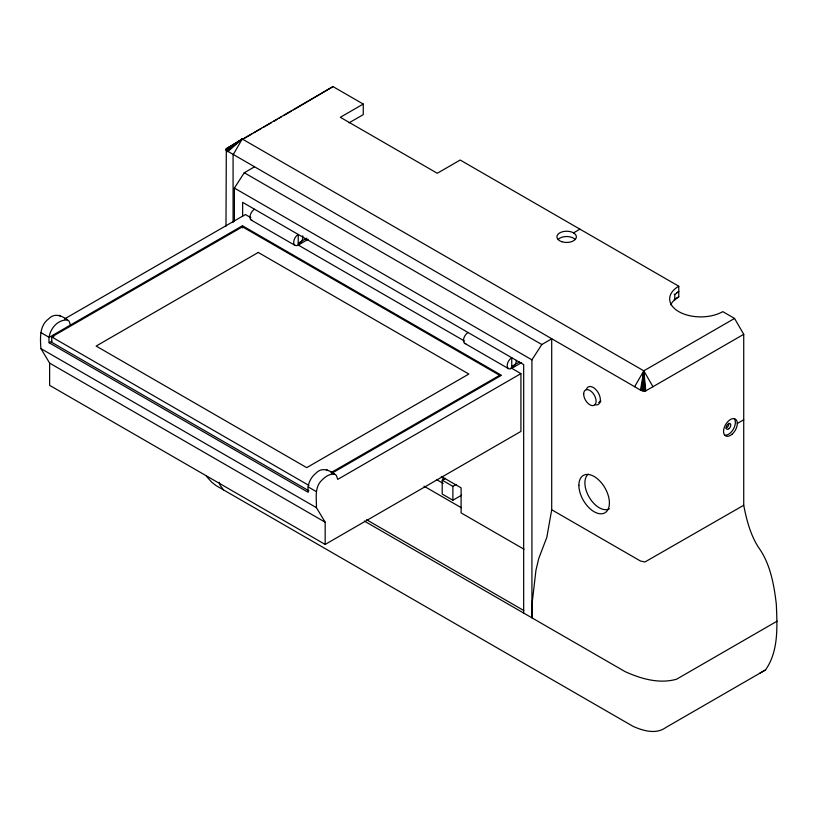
<?xml version="1.0" encoding="UTF-8"?>
<svg xmlns="http://www.w3.org/2000/svg" width="818" height="818" viewBox="0 0 818 818"><rect width="100%" height="100%" fill="white"/><g stroke="black" fill="none" stroke-linecap="round" stroke-linejoin="round"><path stroke-width="1.23" d="M349.061 122.833L363.253 114.643L363.253 104.06L332.998 86.596L226.32 148.692L225.983 226.31M363.253 104.06L340.329 117.291L437.282 173.263L460.197 160.031L678.776 286.228A31.115 17.965 0 0 0 678.776 311.627A31.115 17.965 0 0 0 722.775 311.627L734.554 318.437L743.726 334.306L743.726 505.258C746.507 519.716 750.3 534.379 758.214 546.956C770.28 563.479 773.951 584.256 776.313 604.124C777.223 626.148 778.828 651.056 765.495 669.962L665.842 727.499C656.108 734.676 643.05 730.801 633.02 726.323L215.962 485.544L211.678 482.139L206.433 476.27M743.726 334.306L645.78 390.861L642.774 390.881L643.807 370.83L734.554 318.437M642.774 390.881L641.609 390.554L643.807 370.83L242.24 138.988L226.003 149.173M551.7 509.767L546.823 537.324L538.796 558.367L535.954 570.197L532.395 600.974L531.925 617.835L531.925 359.848L541.813 344.531L551.7 338.826L551.7 509.767L640.474 561.025L644.942 561.986L743.726 505.258M510.964 367.865L520.923 373.611L520.923 431.413L325.165 544.43L325.165 522.201L49.632 363.12L40.9 348.58C40.235 338.233 39.223 325.605 48.804 318.744C54.98 312.169 63.18 316.269 69.039 321.065L70.471 325.053M67.342 320.053C56.125 319.327 47.352 332.169 49.152 342.752L308.181 492.303C307.077 484.941 310.329 477.64 316.085 473.06C322.272 466.485 330.472 470.585 336.321 475.381L337.752 479.368L520.923 373.611M325.165 522.201L316.433 507.661C316.617 498.438 314.255 487.436 321.76 480.268C325.073 476.894 329.603 473.346 334.634 474.368M641.609 390.554L640.474 390.074L643.807 370.83L652.968 386.709M640.474 390.074L226.279 150.42L225.983 149.766L242.24 138.988L233.079 154.868L233.079 222.486M634.635 386.709L643.807 370.83L645.78 390.861M234.388 221.269L234.388 188.068L244.275 172.751L254.163 167.046M227.67 151.749L242.24 138.988L226.279 150.42M226.852 151.095L242.24 138.988M678.776 286.228L678.776 296.811L674.185 299.46L674.789 299.807L674.789 294.592L678.776 291.515L676.936 292.578M678.776 296.811L673.827 300.533A31.115 17.965 0 0 0 670.719 304.869M332.998 86.596L293.447 109.929M226.32 148.692L241.719 139.796M243.928 138.518L251.627 134.07M253.825 132.802L261.535 128.354M263.733 127.087L271.443 122.639M273.641 121.371L276.944 119.459M279.142 118.191L281.341 116.923M283.549 115.645L291.249 111.197M64.418 319.01L245.39 214.531L250.922 217.731M331.709 473.325L501.485 375.309L242.455 225.758L49.152 337.353L40.9 332.589M308.918 490.82L51.718 342.333L51.718 336.934L242.455 226.811L499.655 375.309L330.973 472.692M49.152 342.752L51.902 341.167M298.233 243.14L306.873 238.15M308.1 239.357L298.233 245.042L298.233 234.459A6.483 3.742 -60 0 0 293.999 244.224A6.483 3.742 -60 0 0 301.474 241.627L302.21 240.114A6.483 3.742 -60 0 0 302.67 235.829M573.52 232.864L579.942 229.163M511.751 366.413L519.358 362.026M521.618 362.63L511.751 368.315L511.751 357.732A6.483 3.742 -60 0 0 507.518 367.497A6.483 3.742 -60 0 0 514.992 364.9L515.718 363.376A6.483 3.742 -60 0 0 516.342 360.38M461.546 495.227L452.886 500.217L442.201 494.052L442.201 480.186L445.452 478.315M442.201 480.186L452.886 486.352L456.127 484.481M737.304 423.489L743.726 419.777M777.1 621.169L676.547 679.226C659.247 684.114 640.954 678.828 625.095 671.619L364.347 521.086M759.891 673.132L765.495 669.962M244.275 172.751L541.813 344.531M234.388 188.068L531.925 359.848M298.498 245.196L464.491 341.034M251.31 220.144L295.001 245.369M464.829 343.417L508.51 368.642M441.362 476.475L461.107 487.876L461.107 512.906L523.98 549.205M442.446 477.947L444.573 479.174M436.669 479.655L443.223 483.448M424.01 486.189L461.301 507.722M51.718 336.934L308.918 485.422M366.617 519.767L523.735 610.484M308.181 486.904L316.433 491.669M40.9 348.58L316.433 507.661M325.165 544.43L49.632 385.35L49.632 363.12M326.382 469.604L328.069 470.616M59.09 315.288L60.788 316.3M674.185 294.163L674.789 294.592M223.498 489.89L220.175 485.401L219.112 482.201M644.942 391.045L643.807 370.83L643.919 391.055M523.673 613.071L523.673 364.613L242.639 202.363L242.639 216.371M452.886 486.352L452.886 500.217M242.455 225.758L242.455 227.874M53.732 334.705L53.732 336.822M586.342 389.593A10.082 5.818 60 0 1 598.275 392.793A10.082 5.818 60 0 1 595.075 404.716M728.777 423.305A3.241 1.871 -60 0 1 725.965 428.162M734.472 418.939A9.724 5.614 -60 0 1 733.378 429.153A9.724 5.614 -60 0 1 725.075 435.207M558.224 239.326A9.724 5.614 0 0 1 575.064 239.326M609.379 508.755A20.286 11.718 60 0 1 589.543 497.794A20.286 11.718 60 0 1 588.244 474.184M252.261 220.441A6.483 3.742 -60 0 1 250.124 215.717A6.483 3.742 -60 0 1 254.551 209.244M600.903 401.065A8.783 5.072 60 0 1 598.633 402.384M465.779 343.713A6.483 3.742 -60 0 1 463.642 338.989A6.483 3.742 -60 0 1 468.07 332.517M258.263 252.455L96.135 346.065L306.719 467.64L468.847 374.041L258.263 252.455M578.878 485.309A21.585 12.464 60 0 0 601.782 513.786A21.585 12.464 60 0 0 601.782 483.264A21.585 12.464 60 0 0 578.878 485.309M561.782 241.699A9.724 5.614 0 0 0 576.373 236.842A9.724 5.614 0 0 0 561.782 231.975A9.724 5.614 0 0 0 561.782 241.699M732.212 434.102A9.724 5.614 -60 0 0 735.29 419.031A9.724 5.614 -60 0 0 723.787 429.235A9.724 5.614 -60 0 0 732.212 434.102M729.073 428.591A3.241 1.871 -60 0 0 730.096 423.56A3.241 1.871 -60 0 0 726.261 426.965A3.241 1.871 -60 0 0 729.073 428.591M583.674 394.041A8.783 5.072 60 0 0 592.989 405.636A8.783 5.072 60 0 0 592.989 393.213A8.783 5.072 60 0 0 583.674 394.041"/></g></svg>
